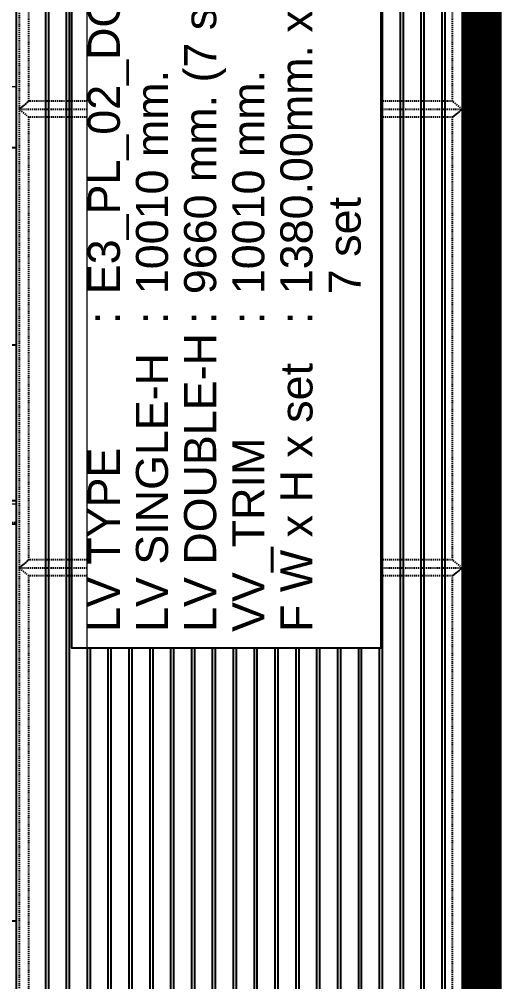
# Model space of a CAD drawing. Header units: millimetres. Extents: x 663313 to 1226001, y 1431724 to 1620898.
# Drawn here: x 955817 to 957317, y 1515955 to 1518955 of the extents above; entities that cross this region are included whole.
import ezdxf

# ---------------------------------------------------------------- set-up
doc = ezdxf.new("R2010")
doc.units = ezdxf.units.MM
doc.set_wipeout_variables(frame=1)
for name, pattern in [('CENTER', [50.800000000000004, 31.75, -6.35, 6.35, -6.35]), ('DPA_Grid _ Level 100', [1000, 550, -160, 130, -160]), ('Grid Line', [22.225, 12.7, -3.175000000000001, 3.175000000000001, -3.175000000000001]), ('HIDDEN', [0.375, 0.25, -0.125]), ('TA_GL_000.70000', [1.925, 0.7, -0.175, 0.175, -0.175, 0.7]), ('TA_HL_001.00000', [6.5, 3.55, -2.95]), ('XKITLINE00', [0]), ('XKITLINE02', [4, 2, -2])]:
    doc.linetypes.add(name, pattern=pattern)
for name, color, linetype, plot in [('000 - 0_HIDE_OBJ_FRAMING_DEF_SUB', 7, 'Continuous', False), ('000_AREA_ASPG_AREA_HATCH_', 7, 'Continuous', False), ('000_AREA_ASPG_AREA_MAIN_COLOR_1', 7, 'Continuous', False)]:
    doc.layers.add(name, color=color, linetype=linetype, plot=plot)
for name, color, linetype in [('000 - 0_SYM_DWG_GRIDLINE_MAIN_COLOR_251', 7, 'Continuous'), ('000 - CONCRETE_COL_HATCH_', 7, 'Continuous'), ('000 - ESTIMATE_ASPG_MAIN_COLOR_6', 7, 'Continuous'), ('000 - ESTIMATE_ASPG_TEXT_COLOR_1', 7, 'Continuous'), ('000 - ESTIMATE_ASPG_WIPEOUT_', 7, 'Continuous'), ('000 - GRID', 7, 'CENTER'), ('010 - ASPG_EXTR_MAIN_COLOR_2', 7, 'Continuous'), ('010 - ASPG_EXTR_WIPEOUT_', 7, 'Continuous'), ('010 - ASPG_FRAMING_MAIN_COLOR_1', 7, 'Continuous'), ('010 - ASPG_FRAMING_SUB_COLOR_2', 7, 'Continuous')]:
    doc.layers.add(name, color=color, linetype=linetype)
for name, color, linetype, lineweight in [('A-FLOR-E', 7, 'Continuous', 9), ('Bolt', 7, 'Continuous', 0), ('Part', 7, 'Continuous', 0)]:
    doc.layers.add(name, color=color, linetype=linetype, lineweight=lineweight)
doc.styles.add('_Arial', font='arial.ttf')
doc.styles.add('Arial', font='arial.ttf')
doc.styles.add('TA', font='', dxfattribs={"height": 4.5})
doc.styles.get('TA').set_extended_font_data('Cordia New')
doc.dimstyles.new('Dim - 40 - End', dxfattribs={"dimscale": 0.04, "dimtxt": 3, "dimasz": 1, "dimexe": 0, "dimexo": 2.5, "dimgap": 1.5, "dimtad": 1, "dimdec": 0, "dimlfac": 1000, "dimzin": 1, "dimdsep": 46, "dimtxsty": 'Arial', "dimblk": 'END', "dimcen": 0.09, "dimclrd": 7, "dimclre": 7, "dimclrt": 7, "dimadec": 0, "dimazin": 0, "dimtfac": 1, "dimtdec": 0, "dimtix": 1, "dimtofl": 0, "dimtmove": 2, "dimatfit": 3, "dimfxl": 1, "dimtfill": 1, "dimtfillclr": 256, "dimtolj": 1, "dimtzin": 0, "dimarcsym": 0})

# ---------------------------------------------------------------- blocks, each defined once
blk = doc.blocks.new('*U4825')
at = {"layer": '000 - 0_SYM_DWG_GRIDLINE_MAIN_COLOR_251', "color": 7, "linetype": 'ByBlock', "ltscale": 5}
blk.add_line((30, 7.023125110215677e-13), (-325.9999999999993, -6.822776000611202e-13), dxfattribs=at)
at = {"color": 7, "style": 'TA', "flags": 1}
blk.add_attdef('LOCATION', (5.999999999999999, -6.000000000000001), '', height=4.5, rotation=270, dxfattribs=at)
blk = doc.blocks.new('W-1-PP18-ST_ENT4_REV00_20260602-145720_ELEVATION_3_DIMS')
at = {"layer": '000 - GRID', "color": 7, "linetype": 'TA_GL_000.70000', "xscale": 50, "yscale": 50, "zscale": 50, "rotation": 180}
for p in [(-14800, 110950.0000000002), (-14800, 109850.0000000002), (-14800, 108540.0000000002)]:
    blk.add_blockref('*U4825', p, dxfattribs=at)
blk = doc.blocks.new('W-1-PP18-ST_ENT4_REV00_20260602-153342_ELEVATION_3_EX')
at = {"layer": '000 - 0_HIDE_OBJ_FRAMING_DEF_SUB', "color": 7, "linetype": 'DPA_Grid _ Level 100'}
blk.add_line((-21029.53614611097, 110950), (7102.105642674607, 110950), dxfattribs=at)
blk = doc.blocks.new('GM_Louver Grill Vertical Z1 - Z Profile-23736417-ENT 4 ELE-3 sheet')
at = {"layer": '000 - 0_HIDE_OBJ_FRAMING_DEF_SUB', "color": 7}
blk.add_line((-1809423.641569018, 105340.0000002384), (-1809423.641569018, 115350.0000002384), dxfattribs=at)
blk = doc.blocks.new('8')
at = {"layer": '000 - 0_HIDE_OBJ_FRAMING_DEF_SUB', "color": 7}
for p, q in [((182524.8186119795, 115350.0000002384), (182524.8186119795, 105340.0000002384)), ((182624.8186120987, 115350.0000002384), (182624.8186120987, 105340.0000002384))]:
    blk.add_line(p, q, dxfattribs=at)
for points in [[(181074.8185497522, 115350.0000002384), (182574.8186118603, 115350.0000002384), (182574.8186118603, 105340.0000002384), (181074.8185497522, 105340.0000002384)], [(184074.8186743259, 115350.0000002384), (182574.8186118603, 115350.0000002384), (182574.8186118603, 105340.0000002384), (184074.8186743259, 105340.0000002384)]]:
    blk.add_lwpolyline(points, close=True, dxfattribs=at)
for p in [(1990598.460101008, 2.384185791015625e-07), (1990673.460104465, 2.384185791015625e-07), (1990748.460107923, 2.384185791015625e-07), (1990823.46011138, 2.384185791015625e-07), (1990898.460114717, 2.384185791015625e-07), (1990973.460118175, 2.384185791015625e-07), (1991048.460121632, 2.384185791015625e-07), (1991123.460125089, 2.384185791015625e-07), (1991198.460128546, 2.384185791015625e-07), (1991273.460132003, 2.384185791015625e-07), (1991348.460135698, 2.384185791015625e-07), (1991423.460139036, 2.384185791015625e-07), (1991498.460142493, 2.384185791015625e-07), (1991573.46014595, 2.384185791015625e-07), (1991648.460149407, 2.384185791015625e-07), (1991723.460152864, 2.384185791015625e-07), (1991798.460156202, 2.384185791015625e-07), (1991873.460159659, 2.384185791015625e-07)]:
    blk.add_blockref('GM_Louver Grill Vertical Z1 - Z Profile-23736417-ENT 4 ELE-3 sheet', p, dxfattribs=at)
blk = doc.blocks.new('*A3399341')
at = {"layer": 'Part', "color": 7, "linetype": 'XKITLINE00', "lineweight": 0}
for p, q in [((633.1972099999999, 131.130227), (634.1972099999999, 131.130227)), ((633.1972099999999, 131.130227), (633.1972099999999, 118.530227)), ((634.1972099999999, 131.130227), (634.1972099999999, 118.530227)), ((633.1972099999999, 117.820227), (633.1972099999999, 103.530227)), ((634.1972099999999, 117.820227), (634.1972099999999, 103.530227))]:
    blk.add_line(p, q, dxfattribs=at)
at = {"layer": 'Part', "color": 7, "linetype": 'XKITLINE02', "lineweight": 0}
for p, q in [((633.197211, 131.130227), (633.197211, 75.930227)), ((633.66721, 131.130227), (633.66721, 75.930227)), ((633.6672110000001, 131.130227), (633.6672110000001, 75.930227)), ((633.72721, 131.130227), (633.72721, 75.930227)), ((633.727211, 131.130227), (633.727211, 75.930227)), ((634.1972099999999, 131.130227), (634.197211, 131.130227)), ((634.1972099999999, 131.130227), (634.197211, 131.130227)), ((634.197211, 131.130227), (634.197211, 75.930227)), ((633.1972099999999, 118.530227), (633.1972099999999, 117.820227)), ((634.1972099999999, 118.530227), (634.1972099999999, 117.820227))]:
    blk.add_line(p, q, dxfattribs=at)
blk = doc.blocks.new('*A3456378')
at = {"layer": 'Part', "color": 7, "linetype": 'XKITLINE00', "lineweight": 0}
for p, q in [((633.667208, 117.820227), (633.727208, 117.820227)), ((633.667208, 117.520227), (633.667208, 117.820227)), ((633.72721, 117.820227), (633.727208, 117.820227)), ((633.727208, 117.820227), (633.727208, 117.520227)), ((633.727208, 117.520227), (633.667208, 117.520227)), ((633.66721, 116.820227), (633.667208, 117.520227)), ((633.727208, 117.520227), (633.72721, 116.820227)), ((633.72721, 116.820227), (633.66721, 116.820227))]:
    blk.add_line(p, q, dxfattribs=at)
at = {"layer": 'Part', "color": 7, "linetype": 'XKITLINE02', "lineweight": 0}
for p, q in [((633.66721, 116.820227), (633.66721, 117.820227)), ((633.727208, 117.820227), (633.72721, 117.820227)), ((633.72721, 116.820227), (633.72721, 117.820227))]:
    blk.add_line(p, q, dxfattribs=at)
blk = doc.blocks.new('*A3457379')
at = {"layer": 'Part', "color": 7, "linetype": 'XKITLINE00', "lineweight": 0}
for p, q in [((633.197208, 117.820227), (633.197208, 117.880227)), ((634.197208, 117.820227), (633.197208, 117.820227)), ((634.197208, 117.820227), (634.197208, 117.880227)), ((634.1972099999999, 117.820227), (634.197208, 117.820227))]:
    blk.add_line(p, q, dxfattribs=at)
at = {"layer": 'Part', "color": 7, "linetype": 'XKITLINE02', "lineweight": 0}
for p, q in [((633.197208, 117.880227), (633.1972099999999, 117.880227)), ((633.197208, 117.880227), (634.1972099999999, 117.880227)), ((633.1972099999999, 117.880227), (633.1972099999999, 117.820227)), ((634.197208, 117.820227), (634.1972099999999, 117.820227)), ((634.1972099999999, 117.880227), (634.1972099999999, 117.820227))]:
    blk.add_line(p, q, dxfattribs=at)
blk = doc.blocks.new('*A3458380')
at = {"layer": 'Bolt'}
for points in [[(633.4672092761073, 117.94022684599), (633.4672092761073, 117.88022684599), (633.3272090975909, 117.88022684599), (633.3272090975909, 117.94022684599)], [(634.0672092761067, 117.94022684599), (634.0672092761067, 117.88022684599), (633.9272090975902, 117.88022684599), (633.9272090975902, 117.94022684599)], [(633.4672094673749, 117.88022684599), (633.4672094673749, 117.82022684599), (633.3272089063232, 117.82022684599), (633.3272089063232, 117.88022684599)], [(634.0672094673744, 117.88022684599), (634.0672094673744, 117.82022684599), (633.9272089063228, 117.82022684599), (633.9272089063228, 117.88022684599)]]:
    blk.add_hatch(color=7, dxfattribs=at).paths.add_polyline_path(points, flags=17)
at = {"layer": 'Bolt', "color": 7, "linetype": 'XKITLINE00', "lineweight": 0}
for p, q in [((633.327209, 117.880227), (633.327209, 117.940227)), ((633.397209, 117.741027), (633.397209, 118.170227)), ((633.467209, 117.880227), (633.467209, 117.940227)), ((633.927209, 117.880227), (633.927209, 117.940227)), ((633.997209, 117.741027), (633.997209, 118.170227)), ((634.0672089999999, 117.880227), (634.0672089999999, 117.940227)), ((633.327209, 117.820227), (633.327209, 117.880227)), ((633.467209, 117.820227), (633.467209, 117.880227)), ((633.927209, 117.820227), (633.927209, 117.880227)), ((634.0672089999999, 117.820227), (634.0672089999999, 117.880227))]:
    blk.add_line(p, q, dxfattribs=at)
blk = doc.blocks.new('*A3474396')
at = {"layer": 'Part', "color": 7, "linetype": 'XKITLINE00', "lineweight": 0}
for p, q in [((632.59721, 131.230227), (632.59721, 131.330227)), ((632.59721, 131.330227), (634.79721, 131.330227)), ((634.79721, 131.230227), (632.59721, 131.230227)), ((634.79721, 131.230227), (634.79721, 131.330227)), ((634.79721, 131.330227), (634.7972110000001, 131.330227)), ((634.7972110000001, 131.230227), (634.79721, 131.230227))]:
    blk.add_line(p, q, dxfattribs=at)
at = {"layer": 'Part', "color": 7, "linetype": 'XKITLINE02', "lineweight": 0}
for p, q in [((632.597211, 131.230227), (632.597211, 131.330227)), ((634.79721, 131.330227), (634.7972110000001, 131.330227)), ((634.79721, 131.230227), (634.7972110000001, 131.230227)), ((634.7972110000001, 131.230227), (634.7972110000001, 131.330227))]:
    blk.add_line(p, q, dxfattribs=at)
blk = doc.blocks.new('*A3475397')
at = {"layer": 'Part', "color": 7, "linetype": 'XKITLINE00', "lineweight": 0}
for p, q in [((633.72721, 131.230227), (633.72721, 131.130227)), ((634.3272099999999, 131.180227), (633.77721, 131.180227)), ((633.77721, 131.180227), (633.77721, 131.130227)), ((634.3272099999999, 131.180227), (634.3272099999999, 131.230227))]:
    blk.add_line(p, q, dxfattribs=at)
at = {"layer": 'Part', "color": 7, "linetype": 'XKITLINE02', "lineweight": 0}
for p, q in [((633.72721, 131.230227), (634.327211, 131.230227)), ((633.727211, 130.630227), (633.72721, 131.130227)), ((633.77721, 131.130227), (633.7772110000001, 130.630227)), ((634.327211, 131.230227), (634.327211, 131.180227)), ((633.72721, 130.630227), (633.7772110000001, 130.630227))]:
    blk.add_line(p, q, dxfattribs=at)
blk = doc.blocks.new('*A3476398')
at = {"layer": 'Part', "color": 7, "linetype": 'XKITLINE00', "lineweight": 0}
for p, q in [((632.397209, 131.530227), (632.59721, 131.330227)), ((634.8272099999999, 131.330227), (634.997209, 131.530227)), ((632.59721, 131.330227), (634.827211, 131.330227))]:
    blk.add_line(p, q, dxfattribs=at)
at = {"layer": 'Part', "color": 7, "linetype": 'XKITLINE02', "lineweight": 0}
for p, q in [((632.397209, 131.530227), (634.997212, 131.530227)), ((632.597211, 131.330227), (632.397212, 131.530227)), ((634.827211, 131.330227), (634.997212, 131.530227))]:
    blk.add_line(p, q, dxfattribs=at)
blk = doc.blocks.new('*A3477399')
at = {"layer": 'Bolt', "color": 7, "linetype": 'XKITLINE02', "lineweight": 0}
for p, q in [((633.7772110000001, 131.100227), (633.727211, 131.100227)), ((633.856411, 130.930227), (633.427211, 130.930227)), ((633.727211, 131.000227), (633.6672110000001, 131.000227)), ((633.727211, 130.860227), (633.6672110000001, 130.860227)), ((633.7772110000001, 130.760227), (633.727211, 130.760227))]:
    blk.add_line(p, q, dxfattribs=at)
blk = doc.blocks.new('*A3478400')
at = {"layer": 'Bolt'}
for points in [[(632.7272103089673, 131.23022684599), (632.7272103089673, 131.33022684599), (632.8672108700188, 131.33022684599), (632.8672108700188, 131.23022684599)], [(634.5272103089656, 131.23022684599), (634.5272103089656, 131.33022684599), (634.6672108700171, 131.33022684599), (634.6672108700171, 131.23022684599)]]:
    blk.add_hatch(color=7, dxfattribs=at).paths.add_polyline_path(points, flags=17)
at = {"layer": 'Bolt', "color": 7, "linetype": 'XKITLINE00', "lineweight": 0}
for p, q in [((632.72721, 131.230227), (632.72721, 131.330227)), ((632.7972110000001, 131.230227), (632.7972110000001, 131.330227)), ((632.867211, 131.230227), (632.867211, 131.330227)), ((634.52721, 131.230227), (634.52721, 131.330227)), ((634.597211, 131.230227), (634.597211, 131.330227)), ((634.6672110000001, 131.230227), (634.6672110000001, 131.330227))]:
    blk.add_line(p, q, dxfattribs=at)
blk = doc.blocks.new('END')
at = {"color": 7}
for p, q in [((1.5, 0), (-1.5, 0)), ((-0.7954951288348298, -0.7954951288348866), (0.7954951288348866, 0.7954951288348298)), ((0, 1.5), (0, -1.5))]:
    blk.add_line(p, q, dxfattribs=at)
blk = doc.blocks.new('*D5032')
at = {"layer": '000 - 0_HIDE_OBJ_FRAMING_DEF_SUB', "color": 7, "lineweight": -2, "transparency": 16777216}
for p, q in [((-12974.99750012194, 110084.1764193535), (-12974.99750012194, 110335.1147480011)), ((-12974.95750012194, 110335.1147480011), (-10810.03740010535, 110335.1147480011)), ((-10809.99740010535, 110084.1764193535), (-10809.99740010535, 110335.1147480011))]:
    blk.add_line(p, q, dxfattribs=at)
at = {"layer": 'Defpoints', "color": 7, "transparency": 16777216}
for p in [(-10809.99740010535, 110335.1147480011), (-12974.99750012194, 110084.0764193535), (-10809.99740010535, 110084.0764193535)]:
    blk.add_point(p, dxfattribs=at)
at = {"layer": '000 - 0_HIDE_OBJ_FRAMING_DEF_SUB', "color": 7, "lineweight": -2, "transparency": 16777216, "xscale": 0.04, "yscale": 0.04, "zscale": 0.04, "rotation": 180}
blk.add_blockref('END', (-12974.99750012194, 110335.1147480011), dxfattribs=at)
at = {"layer": '000 - 0_HIDE_OBJ_FRAMING_DEF_SUB', "color": 7, "lineweight": -2, "transparency": 16777216, "xscale": 0.04, "yscale": 0.04, "zscale": 0.04}
blk.add_blockref('END', (-10809.99740010535, 110335.1147480011), dxfattribs=at)
at = {"layer": '000 - 0_HIDE_OBJ_FRAMING_DEF_SUB', "color": 7, "transparency": 16777216, "insert": (-11892.49745011365, 110335.2360167596), "char_height": 0.12, "attachment_point": 5, "style": 'Arial', "bg_fill": 3, "box_fill_scale": 1.1, "bg_fill_color": 256, "bg_fill_true_color": 13158600, "bg_fill_transparency": 0}
blk.add_mtext('\\A1;2165000', dxfattribs=at)
blk = doc.blocks.new('*D4537')
at = {"layer": '000 - 0_HIDE_OBJ_FRAMING_DEF_SUB', "color": 7, "lineweight": -2, "transparency": 16777216}
for p, q in [((-10809.99740010535, 109840.0999537468), (-10809.99740010535, 110091.038282156)), ((-10809.95740010535, 110091.038282156), (-10785.04000017916, 110091.038282156)), ((-10785.00000017916, 109895.8936325073), (-10785.00000017916, 110091.038282156))]:
    blk.add_line(p, q, dxfattribs=at)
at = {"layer": 'Defpoints', "color": 7, "transparency": 16777216}
for p in [(-10785.00000017916, 109895.7936325073), (-10809.99740010535, 109839.9999537468)]:
    blk.add_point(p, dxfattribs=at)
at = {"layer": '000 - 0_HIDE_OBJ_FRAMING_DEF_SUB', "color": 7, "lineweight": -2, "transparency": 16777216, "xscale": 0.04, "yscale": 0.04, "zscale": 0.04, "rotation": 180}
blk.add_blockref('END', (-10809.99740010535, 110091.038282156), dxfattribs=at)
at = {"layer": '000 - 0_HIDE_OBJ_FRAMING_DEF_SUB', "color": 7, "lineweight": -2, "transparency": 16777216, "xscale": 0.04, "yscale": 0.04, "zscale": 0.04}
blk.add_blockref('END', (-10785.00000017916, 110091.038282156), dxfattribs=at)
at = {"layer": '000 - 0_HIDE_OBJ_FRAMING_DEF_SUB', "color": 7, "transparency": 16777216, "insert": (-10797.49870014226, 110091.1595509145), "char_height": 0.12, "attachment_point": 5, "style": 'Arial', "bg_fill": 3, "box_fill_scale": 1.1, "bg_fill_color": 256, "bg_fill_true_color": 13158600, "bg_fill_transparency": 0}
blk.add_mtext('\\A1;24997', dxfattribs=at)
at = {"layer": 'Defpoints', "color": 7, "transparency": 16777216}
blk.add_point((-10785.00000017916, 110091.038282156), dxfattribs=at)
blk = doc.blocks.new('*D5033')
at = {"layer": '000 - 0_HIDE_OBJ_FRAMING_DEF_SUB', "color": 7, "lineweight": -2, "transparency": 16777216}
for p, q in [((-10785.00000017916, 110139.9700983524), (-10785.00000017916, 110335.1147480011)), ((-10784.96000017916, 110335.1147480011), (-10385.04000017916, 110335.1147480011)), ((-10385.00000017916, 110196.3420451641), (-10385.00000017916, 110335.1147480011))]:
    blk.add_line(p, q, dxfattribs=at)
at = {"layer": 'Defpoints', "color": 7, "transparency": 16777216}
for p in [(-10385.00000017916, 110335.1147480011), (-10385.00000017916, 110196.2420451641), (-10785.00000017916, 110139.8700983524)]:
    blk.add_point(p, dxfattribs=at)
at = {"layer": '000 - 0_HIDE_OBJ_FRAMING_DEF_SUB', "color": 7, "lineweight": -2, "transparency": 16777216, "xscale": 0.04, "yscale": 0.04, "zscale": 0.04, "rotation": 180}
blk.add_blockref('END', (-10785.00000017916, 110335.1147480011), dxfattribs=at)
at = {"layer": '000 - 0_HIDE_OBJ_FRAMING_DEF_SUB', "color": 7, "lineweight": -2, "transparency": 16777216, "xscale": 0.04, "yscale": 0.04, "zscale": 0.04}
blk.add_blockref('END', (-10385.00000017916, 110335.1147480011), dxfattribs=at)
at = {"layer": '000 - 0_HIDE_OBJ_FRAMING_DEF_SUB', "color": 7, "transparency": 16777216, "insert": (-10585.00000017916, 110335.2360167596), "char_height": 0.12, "attachment_point": 5, "style": 'Arial', "bg_fill": 3, "box_fill_scale": 1.1, "bg_fill_color": 256, "bg_fill_true_color": 13158600, "bg_fill_transparency": 0}
blk.add_mtext('\\A1;400000', dxfattribs=at)
blk = doc.blocks.new('*D4538')
at = {"layer": '000 - 0_HIDE_OBJ_FRAMING_DEF_SUB', "color": 7, "lineweight": -2, "transparency": 16777216}
for p, q in [((-10385.00000017916, 109952.2655793919), (-10385.00000017916, 110091.0382822289)), ((-10384.96000017916, 110091.0382822289), (-10360.04000017916, 110091.0382822289)), ((-10360.00000017916, 109840.0999538197), (-10360.00000017916, 110091.0382822289))]:
    blk.add_line(p, q, dxfattribs=at)
at = {"layer": 'Defpoints', "color": 7, "transparency": 16777216}
for p in [(-10385.00000017916, 109952.1655793919), (-10360.00000017916, 109839.9999538197)]:
    blk.add_point(p, dxfattribs=at)
at = {"layer": '000 - 0_HIDE_OBJ_FRAMING_DEF_SUB', "color": 7, "lineweight": -2, "transparency": 16777216, "xscale": 0.04, "yscale": 0.04, "zscale": 0.04, "rotation": 180}
blk.add_blockref('END', (-10385.00000017916, 110091.0382822289), dxfattribs=at)
at = {"layer": '000 - 0_HIDE_OBJ_FRAMING_DEF_SUB', "color": 7, "lineweight": -2, "transparency": 16777216, "xscale": 0.04, "yscale": 0.04, "zscale": 0.04}
blk.add_blockref('END', (-10360.00000017916, 110091.0382822289), dxfattribs=at)
at = {"layer": '000 - 0_HIDE_OBJ_FRAMING_DEF_SUB', "color": 7, "transparency": 16777216, "insert": (-10372.50000017916, 110091.1595509874), "char_height": 0.12, "attachment_point": 5, "style": 'Arial', "bg_fill": 3, "box_fill_scale": 1.1, "bg_fill_color": 256, "bg_fill_true_color": 13158600, "bg_fill_transparency": 0}
blk.add_mtext('\\A1;25000', dxfattribs=at)
at = {"layer": 'Defpoints', "color": 7, "transparency": 16777216}
blk.add_point((-10360.00000017916, 110091.0382822289), dxfattribs=at)
blk = doc.blocks.new('W-1-PP18-ST_ENT4_REV00_20260602-155515_ELEVATION_3_PRECAST')
at = {"layer": '000 - CONCRETE_COL_HATCH_'}
h = blk.add_hatch(dxfattribs=at)
h.set_pattern_fill('ANSI31', angle=-2.197154778051754e-15)
h.set_pattern_definition([(45, (0, 0), (-1122.532015133644, 1122.532015133644), [])])
edge = h.paths.add_edge_path()
edge.add_line((-1445.002800047747, 105359.9999537468), (-1445.002800047747, 115359.9999537468))
edge.add_line((-1445.002800047747, 115359.9999537468), (-4425.002800166956, 115359.9999537468))
edge.add_line((-4425.002800166956, 115359.9999537468), (-4425.002800166956, 105339.9999537468))
edge.add_line((-4425.002800166956, 105339.9999537468), (-13505.00280004775, 105339.9999537468))
edge.add_line((-13505.00280004775, 105339.9999537468), (-13505.00280004775, 102340.0000000002))
edge.add_line((-13505.00280004775, 102340.0000000002), (-1445.002600014559, 102340.0000000002))
edge.add_line((-1445.002600014559, 102340.0000000002), (-1445.002600014559, 105339.9999537468))
h = blk.add_hatch(dxfattribs=at)
h.set_pattern_fill('AR-CONC', scale=0.05, angle=-2.197154778051754e-15)
h.set_pattern_definition([(50, (0, 0), (4554.6167249001, -398.4771384725773), [476.2500000000001, -5238.750000000001]), (355, (0, 0), (-881.0855356242333, 4776.421130975879), [381, -4191.01460425]), (100.4514447, (379.550175, -33.20633750000002), (3673.531177258832, 4377.943797804877), [404.75022, -4452.256114999999]), (46.1842, (4.870143301721899e-14, 1270), (6776.976022303248, -1051.058198318179), [714.3750000000001, -7858.125000000001]), (96.63555760999996, (564.7475000000001, 1182.4125), (5935.103351287576, 6185.653114943038), [607.1255785000001, -6678.390204000001]), (351.1841511700001, (4.870143301721899e-14, 1270), (5935.103351624426, 6185.653114638317), [571.4991767500002, -6286.493298]), (21, (635, 952.5000000000001), (3790.359781728313, -2556.62995467719), [476.2500000000001, -5238.750000000001]), (326.0000000000001, (635, 952.5000000000001), (1545.050708691177, 4604.699153057982), [381, -4191]), (71.45144499999999, (950.863315, 739.4475025), (5335.410481967904, 2048.069222147632), [404.7502200000001, -4452.24844]), (37.50000000000001, (0, 0), (77.21508126479551, 2113.875971828828), [0, -4140.200000000001, 0, -4254.500000000001, 0, -4206.875000000001]), (7.499999999999998, (0, 0), (1670.491562757644, 2504.514370452988), [0, -2425.7, 0, -4044.949999999999, 0, -1603.375]), (327.5, (-1416.05, 5.430209781419918e-14), (3389.764879171785, -143.2185998168362), [0, -1587.5, 0, -4953.000000000001, 0, -6572.250000000001]), (317.5, (-2051.05, 7.865281432280867e-14), (3703.229534650452, 635.6622758333257), [0, -2063.75, 0, -3289.3, 0, -4667.25])])
edge = h.paths.add_edge_path()
edge.add_line((-1445.002800047747, 105359.9999537468), (-1445.002800047747, 115359.9999537468))
edge.add_line((-1445.002800047747, 115359.9999537468), (-4425.002800166956, 115359.9999537468))
edge.add_line((-4425.002800166956, 115359.9999537468), (-4425.002800166956, 105339.9999537468))
edge.add_line((-4425.002800166956, 105339.9999537468), (-13505.00280004775, 105339.9999537468))
edge.add_line((-13505.00280004775, 105339.9999537468), (-13505.00280004775, 102340.0000000002))
edge.add_line((-13505.00280004775, 102340.0000000002), (-1445.002600014559, 102340.0000000002))
edge.add_line((-1445.002600014559, 102340.0000000002), (-1445.002600014559, 105339.9999537468))
blk = doc.blocks.new('*U4743')
at = {"color": 7}
blk.add_wipeout([(50, -9.094947017729282e-13), (1449.9999999999427, -9.094947017729282e-13), (1449.9999999999427, 10009.999999999998), (50.00000000000091, 10009.999999999998)], dxfattribs=at).dxf.layer = '010 - ASPG_EXTR_WIPEOUT_'
at = {"layer": '010 - ASPG_EXTR_MAIN_COLOR_2', "color": 7}
for points in [[(141.4593810794177, 0), (151.6746462029917, 0), (151.6746462029924, 10010), (141.4593810794184, 10010)], [(206.4593810794177, 0), (216.6746462029917, 0), (216.6746462029924, 10010), (206.4593810794184, 10010)], [(271.4593810794177, 0), (281.6746462029917, 0), (281.6746462029923, 10010), (271.4593810794184, 10010)], [(336.4593810794178, 0), (346.6746462029917, 0), (346.6746462029924, 10010), (336.4593810794184, 10010)], [(401.4593810794177, 0), (411.6746462029917, 0), (411.6746462029923, 10010), (401.4593810794184, 10010)], [(466.4593810794177, 0), (476.6746462029917, 0), (476.6746462029923, 10010), (466.4593810794184, 10010)], [(531.4593810794177, 0), (541.6746462029917, 0), (541.6746462029923, 10010), (531.4593810794183, 10010)], [(596.4593810794177, 0), (606.6746462029917, 0), (606.6746462029923, 10010), (596.4593810794183, 10010)], [(661.4593810794177, 0), (671.6746462029917, 0), (671.6746462029923, 10010), (661.4593810794183, 10010)], [(726.4593810794177, 0), (736.6746462029917, 0), (736.6746462029923, 10010), (726.4593810794183, 10010)], [(791.4593810794177, 0), (801.6746462029917, 0), (801.6746462029923, 10010), (791.4593810794183, 10010)], [(856.4593810794177, 0), (866.6746462029917, 0), (866.6746462029923, 10010), (856.4593810794183, 10010)], [(921.4593810794177, 0), (931.6746462029917, 0), (931.6746462029923, 10010), (921.4593810794183, 10010)], [(986.4593810794177, 0), (996.6746462029917, 0), (996.6746462029923, 10010), (986.4593810794183, 10010)], [(1051.459381079418, 0), (1061.674646202992, 0), (1061.674646202992, 10010), (1051.459381079418, 10010)], [(1116.459381079418, 0), (1126.674646202992, 0), (1126.674646202992, 10010), (1116.459381079418, 10010)], [(1181.459381079418, 0), (1191.674646202992, 0), (1191.674646202992, 10010), (1181.459381079418, 10010)], [(1246.459381079418, 0), (1256.674646202992, 0), (1256.674646202992, 10010), (1246.459381079418, 10010)], [(1311.459381079418, 0), (1321.674646202992, 0), (1321.674646202992, 10010), (1311.459381079418, 10010)], [(1376.459381079418, 0), (1386.674646202992, 0), (1386.674646202992, 10010), (1376.459381079418, 10010)]]:
    blk.add_lwpolyline(points, close=True, dxfattribs=at)
at = {"layer": '010 - ASPG_FRAMING_SUB_COLOR_2', "color": 7}
blk.add_lwpolyline([(50, 0), (1449.999999999942, 0), (1449.999999999942, 10010), (50.00000000000071, 10010)], close=True, dxfattribs=at)
at = {"color": 7}
blk.add_wipeout([(1449.9999999999418, -9.094947017729282e-13), (1549.9999999999409, -9.094947017729282e-13), (1549.9999999999409, 10009.999999999998), (1449.9999999999427, 10009.999999999998)], dxfattribs=at).dxf.layer = '010 - ASPG_EXTR_WIPEOUT_'
at = {"layer": '010 - ASPG_EXTR_MAIN_COLOR_2', "color": 7}
blk.add_lwpolyline([(1441.459381079418, 0), (1451.674646202992, 0), (1451.674646202992, 10010), (1441.459381079418, 10010)], close=True, dxfattribs=at)
at = {"layer": '010 - ASPG_FRAMING_MAIN_COLOR_1', "color": 7}
for points in [[(1449.999999999942, 0), (1459.999999999933, 0), (1459.999999999933, 10010), (1449.999999999942, 10010)], [(1540.000000003725, 0), (1549.999999999942, 0), (1549.999999999942, 10010), (1540.000000003726, 10010)]]:
    blk.add_lwpolyline(points, close=True, dxfattribs=at)
at = {"layer": '010 - ASPG_FRAMING_SUB_COLOR_2', "color": 7}
blk.add_lwpolyline([(1449.999999999942, 0), (1549.999999999942, 0), (1549.999999999942, 10010), (1449.999999999942, 10010)], close=True, dxfattribs=at)
blk = doc.blocks.new('*U4742')
at = {"color": 7}
blk.add_wipeout([(50, -9.094947017729282e-13), (1449.9999999999427, -9.094947017729282e-13), (1449.9999999999427, 10009.999999999998), (50.00000000000091, 10009.999999999998)], dxfattribs=at).dxf.layer = '010 - ASPG_EXTR_WIPEOUT_'
at = {"layer": '010 - ASPG_FRAMING_SUB_COLOR_2', "color": 7}
blk.add_lwpolyline([(50, 0), (1449.999999999942, 0), (1449.999999999942, 10010), (49.99999999999999, 10010)], close=True, dxfattribs=at)
at = {"color": 7}
blk.add_wipeout([(-50, -9.094947017729282e-13), (49.99999999999909, -9.094947017729282e-13), (50, 10009.999999999998), (-50, 10009.999999999998)], dxfattribs=at).dxf.layer = '010 - ASPG_EXTR_WIPEOUT_'
at = {"layer": '010 - ASPG_FRAMING_MAIN_COLOR_1', "color": 7}
for points in [[(-50, 0), (-40.00000000000915, 0), (-40.00000000000916, 10010), (-50.00000000000001, 10010)], [(40.00000000378344, 0), (50, 0), (49.99999999999999, 10010), (40.00000000378343, 10010)]]:
    blk.add_lwpolyline(points, close=True, dxfattribs=at)
at = {"layer": '010 - ASPG_FRAMING_SUB_COLOR_2', "color": 7}
blk.add_lwpolyline([(-50, 0), (50, 0), (49.99999999999999, 10010), (-50.00000000000001, 10010)], close=True, dxfattribs=at)
blk = doc.blocks.new('*U4802')
at = {"layer": '010 - ASPG_FRAMING_MAIN_COLOR_1', "color": 7, "linetype": 'ByBlock'}
for points in [[(1430, 1380.000000002799), (7.171291196355321e-14, 1379.999999999953), (25.00000000000007, 1349.999999999953), (1405, 1350.000000002799)], [(1430, 2.846164666910529e-09), (1430, 1380.000000002799), (1405, 1350.000000002799), (1405, 30.00000000284616), (1430, 2.846164666910529e-09)], [(0, 0), (7.171291196355321e-14, 1379.999999999953), (25.00000000000007, 1349.999999999953), (24.99999999999999, 30), (0, 0)], [(25, 30), (1405, 30.00000000284616), (1430, 2.846164666910529e-09), (0, 0), (25, 30)]]:
    blk.add_lwpolyline(points, close=True, dxfattribs=at)
blk = doc.blocks.new('A$Cd3cf6656')
at = {"color": 7}
blk.add_wipeout([(-964.6667064253779, -457.3840381991804), (1855.646585289074, -457.3840381991804), (1855.6465852890735, 457.3840381991813), (-964.6667064253779, 457.3840381991822)], dxfattribs=at).dxf.layer = '000 - ESTIMATE_ASPG_WIPEOUT_'
at = {"layer": '000 - ESTIMATE_ASPG_MAIN_COLOR_6', "color": 7}
blk.add_lwpolyline([(-964.6667064253779, -457.3840381991814), (1855.646585289074, -457.3840381991814), (1855.646585289074, 507.3840381991815), (-964.6667064253775, 507.3840381991816)], close=True, dxfattribs=at)
at = {"layer": '000 - ESTIMATE_ASPG_TEXT_COLOR_1', "color": 7, "style": '_Arial'}
for s, p in [('LV TYPE', (-914.6667064253779, 356.4972714870397)), (':', (45, 356.4972714870397)), ('LV SINGLE-H', (-914.6667064253779, 206.4972714870397)), (':', (45, 206.4972714870397)), ('LV DOUBLE-H', (-914.6667064253779, 56.49727148703974)), (':', (45, 56.49727148703974)), ('VV_TRIM', (-914.6667064253779, -93.50272851296027)), (':', (45, -93.50272851296027)), ('F W x H x set', (-914.6667064253779, -243.5027285129603)), (':', (45, -243.5027285129603))]:
    blk.add_text(s, height=100, dxfattribs=at).set_placement(p)
for tag, p in [('LV_TYPE_VAL', (138.0544187482421, 356.4972714870396)), ('LV_SIN-H_VAL', (138.0544187482421, 206.4972714870396)), ('LV_DOU-H_VAL', (138.0544187482421, 56.49727148703963)), ('V-TRIM_VAL', (138.0544187482421, -93.50272851296039)), ('FRAME_VAL', (138.0544187482421, -243.5027285129604)), ('FRAME_SET', (138.0544187482421, -393.5027285129604))]:
    blk.add_attdef(tag, p, '', height=100, dxfattribs=at)
blk = doc.blocks.new('*U5420')
at = {"layer": '000_AREA_ASPG_AREA_HATCH_', "transparency": 33554539}
h = blk.add_hatch(dxfattribs=at)
h.set_pattern_fill('ANSI31')
h.set_pattern_definition([(45, (-24.43541875989873, 9984.110525685559), (-2.245064030267288, 2.245064030267288), [])])
h.paths.add_polyline_path([(-60, 6.123233995736766e-15), (60, 0), (60.00000000000089, 10010), (-59.99999999999911, 10010)])
at = {"layer": '000_AREA_ASPG_AREA_MAIN_COLOR_1', "color": 7}
blk.add_lwpolyline([(-60, 6.123233995736766e-15), (60, 0), (60.00000000000089, 10010), (-59.99999999999911, 10010)], close=True, dxfattribs=at)
blk = doc.blocks.new('W-1-PP18-ST_ENT4_REV00_20260602-153434_ELEVATION_3_ST')
at = {"layer": '000 - 0_HIDE_OBJ_FRAMING_DEF_SUB', "color": 7, "linetype": 'Grid Line'}
blk.add_line((-10585.00000017916, 104112.3282933235), (-10585.00000017916, 116083.3783745766), dxfattribs=at)
at = {"layer": '000 - 0_HIDE_OBJ_FRAMING_DEF_SUB', "color": 7, "linetype": 'HIDDEN', "ltscale": 10}
blk.add_line((-12974.99750012194, 109780.9999537468), (-10809.99740010535, 109780.9999537468), dxfattribs=at)
at = {"layer": 'A-FLOR-E', "color": 7, "linetype": 'HIDDEN', "ltscale": 20}
blk.add_lwpolyline([(-10785.00000017916, 105339.9999537468), (-10785.00000017916, 114649.9999537468), (-10385.00000017916, 114649.9999537468), (-10385.00000017916, 105339.9999537468)], dxfattribs=at)
at = {"layer": 'Part', "color": 7, "linetype": 'XKITLINE00', "lineweight": 0}
for p, q in [((-13000.00000017916, 111139.9999537468), (-10784.99750012194, 111139.9999537468)), ((-8250.000000179163, 111139.9999537468), (-10384.99750000273, 111139.9999537468))]:
    blk.add_line(p, q, dxfattribs=at)
blk.add_lwpolyline([(-12974.99750012194, 109839.9999537468), (-10809.99740010535, 109839.9999537468), (-10809.99740010535, 109774.9999537468), (-12974.99750012194, 109774.9999537468)], close=True, dxfattribs=at)
at = {"color": 7}
blk.add_blockref('8', (-193019.8216605786, 9.999953269958496), dxfattribs=at)
at = {"color": 7, "lineweight": 0, "xscale": 100, "yscale": 100, "zscale": 100}
for name in ['*A3476398', '*A3474396', '*A3478400', '*A3399341', '*A3477399', '*A3475397', '*A3458380', '*A3457379', '*A3456378']:
    blk.add_blockref(name, (-74454.71840006148, 97986.97725367546), dxfattribs=at)
at = {"layer": '000 - 0_HIDE_OBJ_FRAMING_DEF_SUB', "color": 7}
for base, p1, p2, picture, middle in [((-10809.99740010535, 110335.1147480011), (-12974.99750012194, 110084.0764193535), (-10809.99740010535, 110084.0764193535), '*D5032', (-11892.49745011365, 110335.2360167596)), ((-10385.00000017916, 110335.1147480011), (-10785.00000017916, 110139.8700983524), (-10385.00000017916, 110196.2420451641), '*D5033', (-10585.00000017916, 110335.2360167596))]:
    dim = blk.add_linear_dim(base=base, p1=p1, p2=p2, dimstyle='Dim - 40 - End', override={"dimclrd": 7, "dimclre": 7, "dimclrt": 7}, dxfattribs=at)
    dim.commit()
    dim.dimension.update_dxf_attribs({"geometry": picture, "text_midpoint": middle})
dim = blk.add_linear_dim(base=(-10360.00000017916, 110091.0382822289), p1=(-10385.00000017916, 109952.1655793919), p2=(-10360.00000017916, 109839.9999538197), dimstyle='Dim - 40 - End', override={"dimclrd": 7, "dimclre": 7, "dimclrt": 7}, dxfattribs=at)
dim.commit()
dim.dimension.update_dxf_attribs({"geometry": '*D4538', "text_midpoint": (-10372.50000017916, 110091.1595509874), "insert": (0, 2.91038304567337e-11)})
dim = blk.add_linear_dim(base=(-10785.00000017916, 110091.038282156), p1=(-10809.99740010535, 109839.9999537468), p2=(-10785.00000017916, 109895.7936325073), dimstyle='Dim - 40 - End', override={"dimclrd": 7, "dimclre": 7, "dimclrt": 7}, dxfattribs=at)
dim.commit()
dim.dimension.update_dxf_attribs({"geometry": '*D4537', "text_midpoint": (-10797.49870014226, 110091.1595509145)})

msp = doc.modelspace()

# ---------------------------------------------------------------- block references
at = {"color": 7}
msp.add_blockref('W-1-PP18-ST_ENT4_REV00_20260602-155515_ELEVATION_3_PRECAST', (967692.416508677, 1407605.001143285), dxfattribs=at)

# ---------------------------------------------------------------- next in the draw order: block references
msp.add_blockref('W-1-PP18-ST_ENT4_REV00_20260602-153434_ELEVATION_3_ST', (967692.416508677, 1407605.001143285), dxfattribs=at)

# ---------------------------------------------------------------- next in the draw order: block references
msp.add_blockref('W-1-PP18-ST_ENT4_REV00_20260602-145720_ELEVATION_3_DIMS', (967692.416508677, 1407605.001143285), dxfattribs=at)

# ---------------------------------------------------------------- next in the draw order: block references
msp.add_blockref('W-1-PP18-ST_ENT4_REV00_20260602-153342_ELEVATION_3_EX', (967692.416508677, 1407605.001143285), dxfattribs=at)

# ---------------------------------------------------------------- next in the draw order: block references
msp.add_blockref('*U4743', (955757.4138085862, 1512955.001143285), dxfattribs=at)

# ---------------------------------------------------------------- next in the draw order: block references
msp.add_blockref('*U4742', (957257.4138085862, 1512955.001143285), dxfattribs=at)

# ---------------------------------------------------------------- next in the draw order: block references
msp.add_blockref('*U5420', (957257.4138085862, 1512955.001143285), dxfattribs=at)
at = {"color": 7, "linetype": 'TA_HL_001.00000', "yscale": -1, "rotation": 90}
for p in [(955817.4138085889, 1518675.001143285), (955817.4138085889, 1517245.001143285), (955817.4138085889, 1515815.001143285)]:
    msp.add_blockref('*U4802', p, dxfattribs=at)

# ---------------------------------------------------------------- next in the draw order: block references
at = {"color": 7, "rotation": 90}
msp.add_blockref('A$Cd3cf6656', (956487.4138085903, 1517960.001143285), dxfattribs=at).add_auto_attribs({'LV_TYPE_VAL': 'E3_PL_02_DOUBLE BLANK', 'LV_SIN-H_VAL': '10010 mm. ', 'LV_DOU-H_VAL': '9660 mm. (7 set)', 'V-TRIM_VAL': '10010 mm.', 'FRAME_VAL': '1380.00mm. x 1430.00mm.', 'FRAME_SET': '7 set'})

doc.saveas('drawing.dxf')
